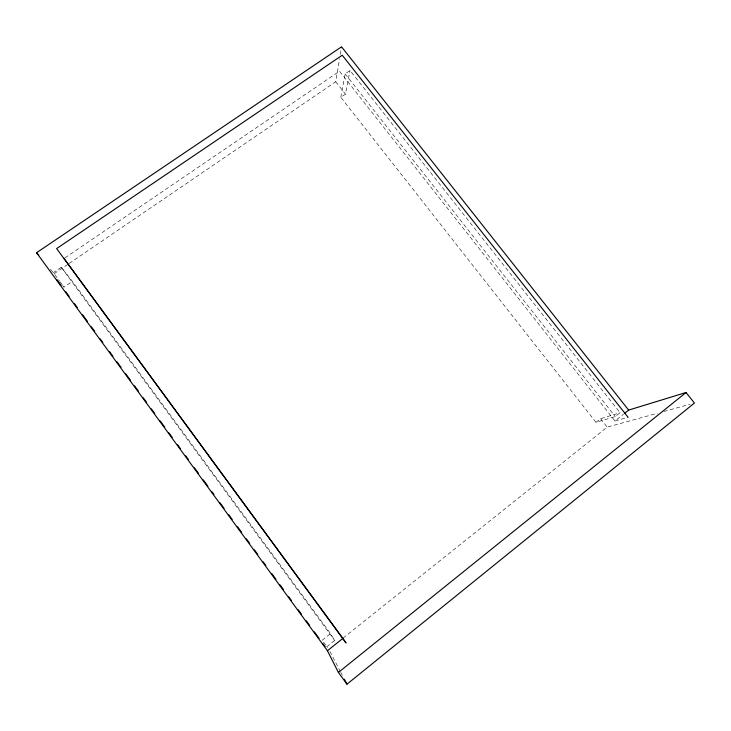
<?xml version="1.0" encoding="UTF-8"?>
<svg xmlns="http://www.w3.org/2000/svg" width="731" height="731" viewBox="0 0 731 731"><rect width="100%" height="100%" fill="white"/><g stroke="black" fill="none" stroke-linecap="round" stroke-linejoin="round"><path stroke-width="0.55" stroke-dasharray="3.65 2.74" d="M69.198 263.416L335.739 81.744L339.55 58.818M340.271 54.45L341.541 46.811M340.82 97.305L345.142 73.84L350.039 70.496L620.062 412.732L615.228 416.588L595.993 422.344L340.82 97.305L345.471 94.116L350.039 70.496M326.693 646.816L334.67 640.457L330.503 633.631L72.378 281.344L61.249 267.254L53.208 272.736M343.141 638.062L607.196 427.123L657.37 413.271M65.022 257.833L339.522 71.19L615.009 421.001L623.534 414.185M322.152 640.283L330.503 633.631M595.993 422.344L600.58 418.699L620.062 412.732M62.491 285.401L63.953 287.119L72.378 281.344M54.131 273.686L68.257 264.065M615.009 421.001L628.066 417.246M663.912 411.462L690.091 404.234M50.466 269.319L53.4 272.818M345.142 73.84L615.228 416.588M335.739 81.744L345.471 94.116M600.58 418.699L607.196 427.123M61.249 267.254L334.67 640.457M54.779 274.582L59.366 280.85M60.024 281.746L63.953 287.119M323.495 642.12L327.525 647.629M329.9 651.449L340.244 671.296M340.765 672.282L342.318 675.261"/><path stroke-width="1.1" d="M628.651 410.1L341.541 46.811L36.55 252.725L327.433 650.736L338.398 672.447L346.969 684.189L694.45 403.037L686.043 392.51L628.651 410.1L624.393 413.499M338.398 672.447L686.043 392.51M327.433 650.736L342.866 638.401L64.081 258.472M36.55 252.725L38.743 255.347M628.066 417.246L342.245 55.227L56.634 248.586L346.028 642.978L342.866 638.401M57.027 279.79L61.066 285.318M65.781 291.77L69.153 296.384M74.544 303.758L77.23 307.44M82.621 314.814L87.336 321.265M91.384 326.794L94.747 331.408M100.138 338.773L102.833 342.464M109.568 351.675L112.939 356.289M116.978 361.818L121.017 367.346M125.741 373.797L130.456 380.248M134.495 385.776L138.534 391.313M143.249 397.765L146.62 402.37M151.335 408.821L154.707 413.426M160.089 420.8L164.804 427.251M168.852 432.779L172.214 437.394M177.606 444.768L180.301 448.45M185.692 455.824L188.388 459.507M194.446 467.803L198.494 473.332M203.209 479.783L207.924 486.234M211.963 491.771L213.982 494.531M220.049 502.827L224.088 508.356M228.803 514.807L232.175 519.412M237.557 526.786L241.605 532.314M246.32 538.774L249.682 543.38M254.406 549.831L257.769 554.436M263.16 561.81L265.856 565.502M271.914 573.789L275.962 579.317M280 584.855L283.372 589.46M288.754 596.834L291.45 600.517M298.193 609.736L301.556 614.342M306.271 620.793L309.642 625.407M314.357 631.858L319.072 638.309M323.111 643.837L325.131 646.597M344.383 679.227L346.969 684.189"/></g></svg>
